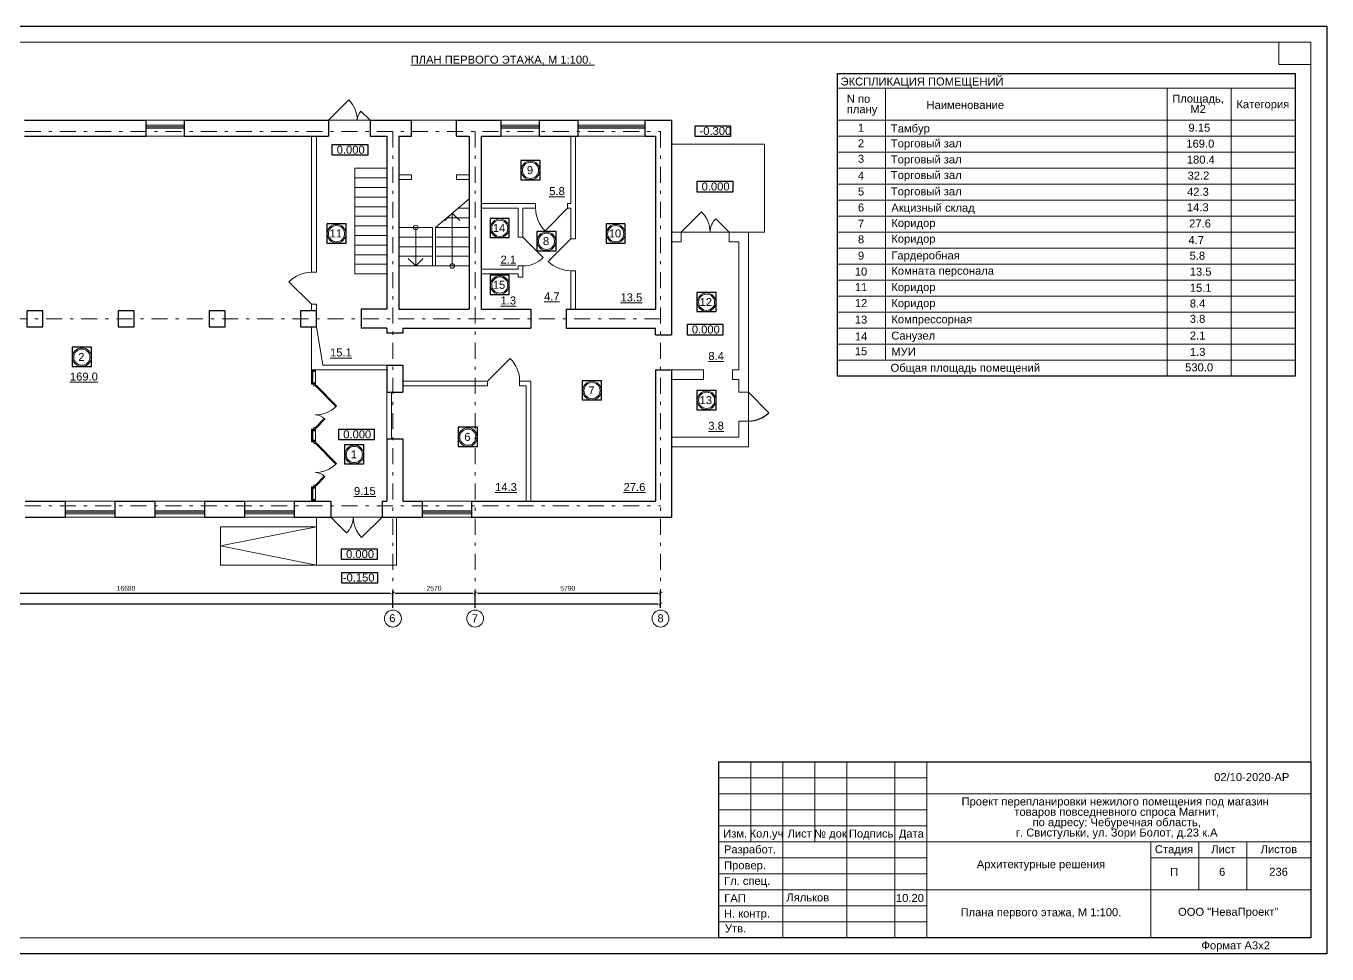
# Model space of a CAD drawing. Header units: metres. Extents: x 1642.4 to 1724.4, y -309.1 to -280.1.
# Drawn here: x 1683.78 to 1724.43, y -309.1 to -280.1 of the extents above; entities that cross this region are included whole.
import ezdxf
from ezdxf.enums import TextEntityAlignment as Align

# ---------------------------------------------------------------- set-up
doc = ezdxf.new("R2010")
doc.units = ezdxf.units.M
doc.header["$MEASUREMENT"] = 0
doc.linetypes.add('( Dashdot )', pattern=[1.001, 0.5, -0.25, 0.001, -0.25])
doc.layers.get('Defpoints').update_dxf_attribs({"lineweight": 0})
doc.layers.add('Level 50', color=7, linetype='Continuous', lineweight=0)
doc.layers.add('Level 63', color=7, linetype='Continuous', lineweight=0)
for name, color, linetype in [('YOLO_FRAME', 1, 'Continuous'), ('YOLO_STAMP', 1, 'Continuous'), ('YOLO_TABLE', 1, 'Continuous')]:
    doc.layers.add(name, color=color, linetype=linetype)
doc.styles.add('GOST 2.304', font='CS_Gost2304.shx')
doc.styles.get("Standard").update_dxf_attribs({"font": 'times.ttf'})
doc.styles.add('Style-Arial', font='arial.ttf')
doc.dimstyles.get("Standard").update_dxf_attribs({"dimtxt": 0.18, "dimasz": 0.18, "dimexe": 0.18, "dimexo": 0.0625, "dimgap": 0.09, "dimtad": 0, "dimtih": 1, "dimtoh": 1, "dimdec": 4, "dimzin": 0, "dimdsep": 46, "dimtxsty": 'Standard', "dimcen": 0.09, "dimadec": 0, "dimazin": 0, "dimtfac": 1, "dimtdec": 4, "dimtofl": 0, "dimtmove": 0, "dimatfit": 3, "dimfxl": 1, "dimtolj": 1, "dimtzin": 0, "dimarcsym": 0})

# ---------------------------------------------------------------- blocks, each defined once
blk = doc.blocks.new('_Oblique-1')
at = {"color": 0, "linetype": 'ByBlock', "lineweight": -2}
blk.add_line((0.5, 0.5), (-0.5, -0.5), dxfattribs=at)
blk = doc.blocks.new('*D1373')
at = {"color": 0, "linetype": 'Continuous', "lineweight": -2, "transparency": 16777216}
for p, q in [((1650.952, -298.282), (1650.952, -298.089)), ((1651.027, -298.164), (1703.527, -298.164)), ((1703.602, -298.282), (1703.602, -298.089))]:
    blk.add_line(p, q, dxfattribs=at)
at = {"layer": 'Defpoints', "color": 0, "linetype": 'Continuous', "lineweight": 0, "transparency": 16777216}
for p in [(1650.952, -298.357), (1703.602, -298.164), (1703.602, -298.357)]:
    blk.add_point(p, dxfattribs=at)
at = {"color": 0, "linetype": 'Continuous', "lineweight": -2, "transparency": 16777216, "xscale": 0.075, "yscale": 0.075, "zscale": 0.075, "rotation": 180}
blk.add_blockref('_Oblique-1', (1650.952, -298.164), dxfattribs=at)
at = {"color": 0, "linetype": 'Continuous', "lineweight": -2, "transparency": 16777216, "xscale": 0.075, "yscale": 0.075, "zscale": 0.075}
blk.add_blockref('_Oblique-1', (1703.602, -298.164), dxfattribs=at)
at = {"color": 0, "linetype": 'Continuous', "lineweight": 0, "transparency": 16777216, "insert": (1677.277, -298.012), "char_height": 0.15, "attachment_point": 5, "style": 'Style-Arial'}
blk.add_mtext('\\A1;52650', dxfattribs=at)
blk = doc.blocks.new('*D1377')
at = {"color": 0, "linetype": 'Continuous', "lineweight": -2, "transparency": 16777216}
for p, q in [((1678.562, -298.282), (1678.562, -297.752)), ((1678.637, -297.827), (1695.167, -297.827)), ((1695.242, -298.282), (1695.242, -297.752))]:
    blk.add_line(p, q, dxfattribs=at)
at = {"layer": 'Defpoints', "color": 0, "linetype": 'Continuous', "lineweight": 0, "transparency": 16777216}
for p in [(1695.242, -297.827), (1678.562, -298.357), (1695.242, -298.357)]:
    blk.add_point(p, dxfattribs=at)
at = {"color": 0, "linetype": 'Continuous', "lineweight": -2, "transparency": 16777216, "xscale": 0.075, "yscale": 0.075, "zscale": 0.075, "rotation": 180}
blk.add_blockref('_Oblique-1', (1678.562, -297.827), dxfattribs=at)
at = {"color": 0, "linetype": 'Continuous', "lineweight": -2, "transparency": 16777216, "xscale": 0.075, "yscale": 0.075, "zscale": 0.075}
blk.add_blockref('_Oblique-1', (1695.242, -297.827), dxfattribs=at)
at = {"color": 0, "linetype": 'Continuous', "lineweight": 0, "transparency": 16777216, "insert": (1686.902, -297.675), "char_height": 0.15, "attachment_point": 5, "style": 'Style-Arial'}
blk.add_mtext('\\A1;16680', dxfattribs=at)
blk = doc.blocks.new('*D1378')
at = {"color": 0, "linetype": 'Continuous', "lineweight": -2, "transparency": 16777216}
for p, q in [((1695.242, -298.282), (1695.242, -297.752)), ((1695.317, -297.827), (1697.737, -297.827)), ((1697.812, -298.282), (1697.812, -297.752))]:
    blk.add_line(p, q, dxfattribs=at)
at = {"layer": 'Defpoints', "color": 0, "linetype": 'Continuous', "lineweight": 0, "transparency": 16777216}
for p in [(1697.812, -297.827), (1695.242, -298.357), (1697.812, -298.357)]:
    blk.add_point(p, dxfattribs=at)
at = {"color": 0, "linetype": 'Continuous', "lineweight": -2, "transparency": 16777216, "xscale": 0.075, "yscale": 0.075, "zscale": 0.075, "rotation": 180}
blk.add_blockref('_Oblique-1', (1695.242, -297.827), dxfattribs=at)
at = {"color": 0, "linetype": 'Continuous', "lineweight": -2, "transparency": 16777216, "xscale": 0.075, "yscale": 0.075, "zscale": 0.075}
blk.add_blockref('_Oblique-1', (1697.812, -297.827), dxfattribs=at)
at = {"color": 0, "linetype": 'Continuous', "lineweight": 0, "transparency": 16777216, "insert": (1696.527, -297.675), "char_height": 0.15, "attachment_point": 5, "style": 'Style-Arial'}
blk.add_mtext('\\A1;2570', dxfattribs=at)
blk = doc.blocks.new('*D1379')
at = {"color": 0, "linetype": 'Continuous', "lineweight": -2, "transparency": 16777216}
for p, q in [((1697.812, -298.282), (1697.812, -297.752)), ((1697.887, -297.827), (1703.527, -297.827)), ((1703.602, -298.282), (1703.602, -297.752))]:
    blk.add_line(p, q, dxfattribs=at)
at = {"layer": 'Defpoints', "color": 0, "linetype": 'Continuous', "lineweight": 0, "transparency": 16777216}
for p in [(1703.602, -297.827), (1697.812, -298.357), (1703.602, -298.357)]:
    blk.add_point(p, dxfattribs=at)
at = {"color": 0, "linetype": 'Continuous', "lineweight": -2, "transparency": 16777216, "xscale": 0.075, "yscale": 0.075, "zscale": 0.075, "rotation": 180}
blk.add_blockref('_Oblique-1', (1697.812, -297.827), dxfattribs=at)
at = {"color": 0, "linetype": 'Continuous', "lineweight": -2, "transparency": 16777216, "xscale": 0.075, "yscale": 0.075, "zscale": 0.075}
blk.add_blockref('_Oblique-1', (1703.602, -297.827), dxfattribs=at)
at = {"color": 0, "linetype": 'Continuous', "lineweight": 0, "transparency": 16777216, "insert": (1700.707, -297.675), "char_height": 0.15, "attachment_point": 5, "style": 'Style-Arial'}
blk.add_mtext('\\A1;5790', dxfattribs=at)

msp = doc.modelspace()

# ---------------------------------------------------------------- linework, layer by layer
at = {"color": 7, "linetype": 'Continuous', "lineweight": 13}
for p, q in [((1709.13270444, -282.04202959), (1723.43369233, -282.04202959)), ((1709.13270444, -282.04202959), (1709.13270444, -291.04202959)), ((1710.63270444, -282.04202959), (1710.63270444, -290.54202959)), ((1719.43369233, -282.04202959), (1719.43369233, -291.04202959)), ((1721.43369233, -282.04202959), (1721.43369233, -291.04202959)), ((1723.43369233, -282.04202959), (1723.43369233, -291.04202959)), ((1693.22662755, -283.04901842), (1693.86302365, -282.41262232)), ((1694.52662755, -283.04901842), (1694.24378484, -282.76617571)), ((1709.13270444, -283.04202959), (1723.43369233, -283.04202959)), ((1692.70162755, -283.54901842), (1692.70162755, -287.79901842)), ((1692.85162755, -283.54901842), (1692.85162755, -287.79901842)), ((1700.80162755, -283.54901842), (1700.80162755, -285.64901842)), ((1700.95162755, -283.54901842), (1700.95162755, -286.74901842)), ((1694.05162755, -284.54901842), (1695.05162755, -284.54901842)), ((1694.05162755, -284.54901842), (1694.05162755, -287.84901842)), ((1695.43162755, -284.74901842), (1695.82662755, -284.74901842)), ((1695.43162755, -284.89901842), (1695.82662755, -284.89901842)), ((1695.82662755, -284.74901842), (1695.82662755, -284.89901842)), ((1697.22662755, -284.74901842), (1697.22662755, -284.89901842)), ((1697.22662755, -284.74901842), (1697.62162755, -284.74901842)), ((1697.22662755, -284.89901842), (1697.62162755, -284.89901842)), ((1698.00162755, -285.64901842), (1699.70162755, -285.64901842)), ((1699.70162755, -285.64901842), (1699.70162755, -285.79901842)), ((1700.70162755, -285.64901842), (1700.70162755, -285.79901842)), ((1700.70162755, -285.64901842), (1700.80162755, -285.64901842)), ((1698.00162755, -285.79901842), (1699.15162755, -285.79901842)), ((1699.15162755, -285.79901842), (1699.15162755, -286.69901842)), ((1699.30162755, -285.79901842), (1699.30162755, -286.69901842)), ((1699.30162755, -285.79901842), (1699.70162755, -285.79901842)), ((1700.70162755, -285.79901842), (1699.99452077, -286.5061252)), ((1700.70162755, -285.79901842), (1700.80162755, -285.79901842)), ((1700.80162755, -285.79901842), (1700.80162755, -286.74901842)), ((1704.25162755, -286.54901842), (1704.88913082, -285.91151515)), ((1705.75162755, -286.54901842), (1705.32847065, -286.12586152)), ((1704.25162755, -286.54901842), (1704.25162755, -286.84901842)), ((1705.75162755, -286.54901842), (1705.75162755, -286.84901842)), ((1699.15162755, -286.69901842), (1699.30162755, -286.69901842)), ((1699.30162755, -286.69901842), (1699.93802365, -287.33541452)), ((1700.80162755, -286.74901842), (1700.09452077, -287.4561252)), ((1700.80162755, -286.74901842), (1700.95162755, -286.74901842)), ((1704.25162755, -286.84901842), (1703.95162755, -286.84901842)), ((1706.05162755, -286.84901842), (1705.75162755, -286.84901842)), ((1692.70162755, -287.79901842), (1692.85162755, -287.79901842)), ((1698.00162755, -287.69901842), (1699.15162755, -287.69901842)), ((1699.15162755, -287.59901842), (1699.30162755, -287.59901842)), ((1699.15162755, -287.59901842), (1699.15162755, -287.69901842)), ((1699.30162755, -287.59901842), (1699.30162755, -287.94901842)), ((1700.80162755, -287.74901842), (1700.95162755, -287.74901842)), ((1700.80162755, -287.74901842), (1700.80162755, -288.94901842)), ((1700.95162755, -287.74901842), (1700.95162755, -288.94901842)), ((1692.70162755, -288.79901842), (1691.99452077, -288.09191164)), ((1694.05162755, -287.84901842), (1695.05162755, -287.84901842)), ((1698.00162755, -287.84901842), (1699.15162755, -287.84901842)), ((1699.15162755, -287.84901842), (1699.15162755, -287.94901842)), ((1699.15162755, -287.94901842), (1699.30162755, -287.94901842)), ((1692.70162755, -288.79901842), (1692.85162755, -288.79901842)), ((1692.70162755, -288.79901842), (1692.70162755, -288.99901842)), ((1692.85162755, -288.79901842), (1692.85162755, -288.99901842)), ((1692.69955849, -289.49901842), (1692.69955849, -290.84901842)), ((1692.85162755, -289.49901842), (1693.05162755, -290.69901842)), ((1698.20162755, -291.19901842), (1698.90873433, -290.49191164)), ((1709.13270444, -290.54202959), (1723.43369233, -290.54202959)), ((1695.05162755, -290.84901842), (1692.69955849, -290.84901842)), ((1692.81955849, -290.87401842), (1692.69955849, -290.87401842)), ((1695.05162755, -290.69901842), (1693.05162755, -290.69901842)), ((1704.95162755, -290.84901842), (1703.95162755, -290.84901842)), ((1704.95162755, -290.84901842), (1704.95162755, -291.14901842)), ((1706.05162755, -290.84901842), (1705.85162755, -290.84901842)), ((1705.85162755, -290.84901842), (1705.85162755, -291.14901842)), ((1709.13270444, -291.04202959), (1723.43369233, -291.04202959)), ((1692.81955849, -291.27401842), (1692.69955849, -291.27401842)), ((1695.55162755, -291.19901842), (1698.20162755, -291.19901842)), ((1695.55162755, -291.34901842), (1698.20162755, -291.34901842)), ((1698.20162755, -291.19901842), (1698.20162755, -291.34901842)), ((1699.20162755, -291.19901842), (1699.20162755, -291.34901842)), ((1699.20162755, -291.19901842), (1699.55162755, -291.19901842)), ((1699.20162755, -291.34901842), (1699.40162755, -291.34901842)), ((1699.40162755, -291.34901842), (1699.40162755, -294.94901842)), ((1699.55162755, -291.19901842), (1699.55162755, -294.94901842)), ((1704.95162755, -291.14901842), (1703.95162755, -291.14901842)), ((1706.05162755, -291.14901842), (1705.85162755, -291.14901842)), ((1695.05162755, -291.54901842), (1695.05162755, -292.99901842)), ((1695.20162755, -291.54901842), (1695.20162755, -292.99901842)), ((1706.35162755, -291.54901842), (1706.05162755, -291.54901842)), ((1706.35162755, -291.54901842), (1706.98802365, -292.18541452)), ((1706.35162755, -292.44901842), (1706.05162755, -292.44901842)), ((1692.81955849, -292.72401842), (1692.69955849, -292.72401842)), ((1692.81955849, -293.07401842), (1692.69955849, -293.07401842)), ((1706.05162755, -292.94901842), (1703.95162755, -292.94901842)), ((1706.35162755, -293.24901842), (1703.95162755, -293.24901842)), ((1692.81955849, -294.52401842), (1692.69955849, -294.52401842)), ((1692.81955849, -294.92401842), (1692.69955849, -294.92401842)), ((1693.30162755, -295.44901842), (1693.7966023, -295.94399317)), ((1694.90162755, -295.44901842), (1694.26523145, -296.08541452))]:
    msp.add_line(p, q, dxfattribs=at)
at = {"color": 7, "linetype": 'Continuous', "lineweight": 30}
for p, q in [((1683.72662755, -283.04901842), (1687.52662755, -283.04901842)), ((1687.52662755, -283.54901842), (1687.52662755, -283.04901842)), ((1688.72662755, -283.54901842), (1688.72662755, -283.04901842)), ((1688.72662755, -283.04901842), (1693.22662755, -283.04901842)), ((1693.22662755, -283.04901842), (1693.22662755, -283.54901842)), ((1694.52662755, -283.04901842), (1694.52662755, -283.54901842)), ((1694.52662755, -283.04901842), (1695.82662755, -283.04901842)), ((1695.82662755, -283.54901842), (1695.82662755, -283.04901842)), ((1697.22662755, -283.54901842), (1697.22662755, -283.04901842)), ((1697.22662755, -283.04901842), (1698.62662755, -283.04901842)), ((1698.62662755, -283.54901842), (1698.62662755, -283.04901842)), ((1699.82662755, -283.54901842), (1699.82662755, -283.04901842)), ((1699.82662755, -283.04901842), (1701.02662755, -283.04901842)), ((1701.02662755, -283.54901842), (1701.02662755, -283.04901842)), ((1703.12662755, -283.54901842), (1703.12662755, -283.04901842)), ((1703.12662755, -283.04901842), (1703.95162755, -283.04901842)), ((1703.95162755, -283.04901842), (1703.95162755, -289.74901842)), ((1683.72662755, -283.54901842), (1687.52662755, -283.54901842)), ((1688.72662755, -283.54901842), (1693.22662755, -283.54901842)), ((1694.52662755, -283.54901842), (1695.05162755, -283.54901842)), ((1695.05162755, -283.54901842), (1695.05162755, -288.94901842)), ((1695.43162755, -283.54901842), (1695.82662755, -283.54901842)), ((1695.43162755, -283.54901842), (1695.43162755, -288.94901842)), ((1697.22662755, -283.54901842), (1697.62162755, -283.54901842)), ((1697.62162755, -283.54901842), (1697.62162755, -288.94901842)), ((1698.00162755, -283.54901842), (1698.00162755, -288.94901842)), ((1698.00162755, -283.54901842), (1698.62662755, -283.54901842)), ((1699.82662755, -283.54901842), (1701.02662755, -283.54901842)), ((1703.12662755, -283.54901842), (1703.45162755, -283.54901842)), ((1703.45162755, -283.54901842), (1703.45162755, -288.94901842)), ((1694.25162755, -288.94901842), (1694.25162755, -289.54901842)), ((1695.05162755, -288.94901842), (1694.25162755, -288.94901842)), ((1695.43162755, -288.94901842), (1697.62162755, -288.94901842)), ((1698.00162755, -288.94901842), (1699.55162755, -288.94901842)), ((1699.55162755, -288.94901842), (1699.55162755, -289.54901842)), ((1700.65162755, -288.94901842), (1700.65162755, -289.54901842)), ((1700.65162755, -288.94901842), (1703.45162755, -288.94901842)), ((1695.05162755, -289.54901842), (1694.25162755, -289.54901842)), ((1695.05162755, -289.54901842), (1695.05162755, -289.69901842)), ((1695.55162755, -289.69901842), (1695.05162755, -289.69901842)), ((1695.55162755, -289.54901842), (1699.55162755, -289.54901842)), ((1695.55162755, -289.54901842), (1695.55162755, -289.69901842)), ((1700.65162755, -289.54901842), (1703.45162755, -289.54901842)), ((1703.45162755, -289.74901842), (1703.45162755, -289.54901842)), ((1703.45162755, -289.74901842), (1703.95162755, -289.74901842)), ((1695.05162755, -290.69901842), (1695.55162755, -290.69901842)), ((1695.05162755, -290.69901842), (1695.05162755, -291.54901842)), ((1695.55162755, -290.69901842), (1695.55162755, -291.54901842)), ((1703.45162755, -290.84901842), (1703.95162755, -290.84901842)), ((1703.45162755, -290.84901842), (1703.45162755, -294.94901842)), ((1703.95162755, -290.84901842), (1703.95162755, -295.44901842)), ((1695.05162755, -291.54901842), (1695.55162755, -291.54901842)), ((1695.05162755, -292.99901842), (1695.55162755, -292.99901842)), ((1695.05162755, -292.99901842), (1695.05162755, -294.94901842)), ((1695.55162755, -292.99901842), (1695.55162755, -294.94901842)), ((1683.75162755, -294.94901842), (1685.00162755, -294.94901842)), ((1685.00162755, -294.94901842), (1685.00162755, -295.44901842)), ((1686.55162755, -294.94901842), (1687.80162755, -294.94901842)), ((1686.55162755, -294.94901842), (1686.55162755, -295.44901842)), ((1687.80162755, -294.94901842), (1687.80162755, -295.44901842)), ((1689.35162755, -294.94901842), (1690.60162755, -294.94901842)), ((1689.35162755, -294.94901842), (1689.35162755, -295.44901842)), ((1690.60162755, -294.94901842), (1690.60162755, -295.44901842)), ((1692.15162755, -294.94901842), (1693.30162755, -294.94901842)), ((1692.15162755, -294.94901842), (1692.15162755, -295.44901842)), ((1693.30162755, -294.94901842), (1693.30162755, -295.44901842)), ((1694.90162755, -294.94901842), (1694.90162755, -295.44901842)), ((1694.90162755, -294.94901842), (1695.05162755, -294.94901842)), ((1695.55162755, -294.94901842), (1696.15162755, -294.94901842)), ((1696.15162755, -294.94901842), (1696.15162755, -295.44901842)), ((1697.70162755, -294.94901842), (1703.45162755, -294.94901842)), ((1697.70162755, -294.94901842), (1697.70162755, -295.44901842)), ((1683.75162755, -295.44901842), (1685.00162755, -295.44901842)), ((1686.55162755, -295.44901842), (1687.80162755, -295.44901842)), ((1689.35162755, -295.44901842), (1690.60162755, -295.44901842)), ((1692.15162755, -295.44901842), (1693.30162755, -295.44901842)), ((1694.90162755, -295.44901842), (1696.15162755, -295.44901842)), ((1697.70162755, -295.44901842), (1703.95162755, -295.44901842))]:
    msp.add_line(p, q, dxfattribs=at)
at = {"color": 7, "linetype": 'Continuous', "lineweight": 0}
for p, q in [((1687.52662755, -283.19901842), (1688.72662755, -283.19901842)), ((1687.52662755, -283.24901842), (1688.72662755, -283.24901842)), ((1687.52662755, -283.29901842), (1688.72662755, -283.29901842)), ((1693.22662755, -283.04901842), (1694.52662755, -283.04901842)), ((1695.82662755, -283.04901842), (1697.22662755, -283.04901842)), ((1698.62662755, -283.19901842), (1699.82662755, -283.19901842)), ((1698.62662755, -283.24901842), (1699.82662755, -283.24901842)), ((1698.62662755, -283.29901842), (1699.82662755, -283.29901842)), ((1701.02662755, -283.19901842), (1703.12662755, -283.19901842)), ((1701.02662755, -283.24901842), (1703.12662755, -283.24901842)), ((1701.02662755, -283.29901842), (1703.12662755, -283.29901842)), ((1709.13270444, -283.54202959), (1723.43369233, -283.54202959)), ((1709.13270444, -284.04202959), (1723.43369233, -284.04202959)), ((1709.13270444, -284.54202959), (1723.43369233, -284.54202959)), ((1694.05162755, -284.84901842), (1695.05162755, -284.84901842)), ((1694.05162755, -285.14901842), (1695.05162755, -285.14901842)), ((1709.13270444, -285.04202959), (1723.43369233, -285.04202959)), ((1694.05162755, -285.44901842), (1695.05162755, -285.44901842)), ((1694.05162755, -285.74901842), (1695.05162755, -285.74901842)), ((1696.57162755, -286.39901842), (1697.62162755, -285.49901842)), ((1709.13270444, -285.54202959), (1723.43369233, -285.54202959)), ((1694.05162755, -286.04901842), (1695.05162755, -286.04901842)), ((1696.86276396, -286.18288202), (1697.09662755, -285.94901842)), ((1696.92162755, -286.09901842), (1697.62162755, -286.09901842)), ((1697.09662755, -287.59901842), (1697.09662755, -285.94901842)), ((1697.33049115, -286.18288202), (1697.09662755, -285.94901842)), ((1697.27162755, -285.79901842), (1697.62162755, -285.79901842)), ((1709.13270444, -286.04202959), (1723.43369233, -286.04202959)), ((1694.05162755, -286.34901842), (1695.05162755, -286.34901842)), ((1695.43162755, -286.39901842), (1696.48162755, -286.39901842)), ((1695.95662755, -286.39901842), (1695.95662755, -287.59901842)), ((1696.48162755, -286.39901842), (1696.48162755, -287.59901842)), ((1696.57162755, -286.39901842), (1696.57162755, -287.59901842)), ((1696.57162755, -286.39901842), (1697.62162755, -286.39901842)), ((1709.13270444, -286.54202959), (1723.43369233, -286.54202959)), ((1694.05162755, -286.64901842), (1695.05162755, -286.64901842)), ((1694.05162755, -286.94901842), (1695.05162755, -286.94901842)), ((1695.43162755, -286.69901842), (1696.48162755, -286.69901842)), ((1695.43162755, -286.99901842), (1696.48162755, -286.99901842)), ((1696.57162755, -286.69901842), (1697.62162755, -286.69901842)), ((1696.57162755, -286.99901842), (1697.62162755, -286.99901842)), ((1699.15162755, -286.69901842), (1699.30162755, -286.69901842)), ((1694.05162755, -287.24901842), (1695.05162755, -287.24901842)), ((1695.43162755, -287.29901842), (1696.48162755, -287.29901842)), ((1695.72276396, -287.36515482), (1695.95662755, -287.59901842)), ((1696.19049115, -287.36515482), (1695.95662755, -287.59901842)), ((1696.57162755, -287.29901842), (1697.62162755, -287.29901842)), ((1709.13270444, -287.04202959), (1723.43369233, -287.04202959)), ((1694.05162755, -287.54901842), (1695.05162755, -287.54901842)), ((1695.43162755, -287.59901842), (1697.62162755, -287.59901842)), ((1709.13270444, -287.54202959), (1723.43369233, -287.54202959)), ((1709.13270444, -288.04202959), (1723.43369233, -288.04202959)), ((1709.13270444, -288.54202959), (1723.43369233, -288.54202959)), ((1709.13270444, -289.04202959), (1723.43369233, -289.04202959)), ((1709.13270444, -289.54202959), (1723.43369233, -289.54202959)), ((1709.13270444, -290.04202959), (1723.43369233, -290.04202959)), ((1709.13270444, -290.54202959), (1723.43369233, -290.54202959)), ((1709.13270444, -291.04202959), (1723.43369233, -291.04202959)), ((1706.35162755, -291.54901842), (1706.35162755, -292.44901842)), ((1685.00162755, -295.24901842), (1686.55162755, -295.24901842)), ((1685.00162755, -295.29901842), (1686.55162755, -295.29901842)), ((1685.00162755, -295.34901842), (1686.55162755, -295.34901842)), ((1687.80162755, -295.24901842), (1689.35162755, -295.24901842)), ((1687.80162755, -295.29901842), (1689.35162755, -295.29901842)), ((1687.80162755, -295.34901842), (1689.35162755, -295.34901842)), ((1690.60162755, -295.24901842), (1692.15162755, -295.24901842)), ((1690.60162755, -295.29901842), (1692.15162755, -295.29901842)), ((1690.60162755, -295.34901842), (1692.15162755, -295.34901842)), ((1696.15162755, -295.24901842), (1697.70162755, -295.24901842)), ((1696.15162755, -295.29901842), (1697.70162755, -295.29901842)), ((1696.15162755, -295.34901842), (1697.70162755, -295.34901842))]:
    msp.add_line(p, q, dxfattribs=at)
at = {"color": 1, "linetype": '( Dashdot )', "lineweight": 0}
for p, q in [((1647.43752077, -283.39901842), (1703.60162755, -283.39901842)), ((1695.24162755, -283.39901842), (1695.24162755, -298.35686315)), ((1697.81162755, -283.39901842), (1697.81162755, -298.35686315)), ((1703.60162755, -283.39901842), (1703.60162755, -298.35686315)), ((1703.60162755, -289.24901842), (1647.43752077, -289.24901842)), ((1647.43752077, -295.09901842), (1703.60162755, -295.09901842))]:
    msp.add_line(p, q, dxfattribs=at)
at = {"color": 7, "linetype": 'Continuous', "lineweight": 0, "flags": 128}
for points in [[(1687.52662755, -283.04901842), (1688.72662755, -283.04901842), (1688.72662755, -283.54901842), (1687.52662755, -283.54901842), (1687.52662755, -283.04901842)], [(1698.62662755, -283.04901842), (1699.82662755, -283.04901842), (1699.82662755, -283.54901842), (1698.62662755, -283.54901842), (1698.62662755, -283.04901842)], [(1701.02662755, -283.04901842), (1703.12662755, -283.04901842), (1703.12662755, -283.54901842), (1701.02662755, -283.54901842), (1701.02662755, -283.04901842)], [(1692.81955849, -290.84901842), (1692.81955849, -291.29901842), (1692.69955849, -291.29901842), (1692.69955849, -290.84901842), (1692.81955849, -290.84901842)], [(1692.70955849, -291.25901842), (1692.70955849, -290.88901842), (1692.73455849, -290.88901842), (1692.73455849, -291.25901842), (1692.70955849, -291.25901842)], [(1692.81955849, -293.09901842), (1692.81955849, -292.69901842), (1692.69955849, -292.69901842), (1692.69955849, -293.09901842), (1692.81955849, -293.09901842)], [(1692.70955849, -292.73901842), (1692.70955849, -293.05901842), (1692.73455849, -293.05901842), (1692.73455849, -292.73901842), (1692.70955849, -292.73901842)], [(1692.69955849, -294.49901842), (1692.81955849, -294.49901842), (1692.81955849, -294.94901842), (1692.69955849, -294.94901842), (1692.69955849, -294.49901842)], [(1692.70955849, -294.90901842), (1692.70955849, -294.53901842), (1692.73455849, -294.53901842), (1692.73455849, -294.90901842), (1692.70955849, -294.90901842)], [(1685.00162755, -294.94901842), (1686.55162755, -294.94901842), (1686.55162755, -295.44901842), (1685.00162755, -295.44901842), (1685.00162755, -294.94901842)], [(1687.80162755, -294.94901842), (1689.35162755, -294.94901842), (1689.35162755, -295.44901842), (1687.80162755, -295.44901842), (1687.80162755, -294.94901842)], [(1690.60162755, -294.94901842), (1692.15162755, -294.94901842), (1692.15162755, -295.44901842), (1690.60162755, -295.44901842), (1690.60162755, -294.94901842)], [(1696.15162755, -294.94901842), (1697.70162755, -294.94901842), (1697.70162755, -295.44901842), (1696.15162755, -295.44901842), (1696.15162755, -294.94901842)]]:
    msp.add_lwpolyline(points, close=True, dxfattribs=at)
at = {"color": 7, "linetype": 'Continuous', "lineweight": 13, "flags": 128}
for points in [[(1703.95162755, -286.54901842), (1703.95162755, -283.79901842), (1706.85162755, -283.79901842), (1706.85162755, -286.54901842), (1703.95162755, -286.54901842)], [(1692.70955849, -290.84901842), (1692.70955849, -290.89901842), (1692.69955849, -290.89901842), (1692.69955849, -290.84901842), (1692.70955849, -290.84901842)], [(1692.81955849, -290.84901842), (1692.81955849, -290.89901842), (1692.74955849, -290.89901842), (1692.74955849, -290.84901842), (1692.81955849, -290.84901842)], [(1692.70955849, -291.24901842), (1692.70955849, -291.29901842), (1692.69955849, -291.29901842), (1692.69955849, -291.24901842), (1692.70955849, -291.24901842)], [(1692.81955849, -291.24901842), (1692.81955849, -291.29901842), (1692.74955849, -291.29901842), (1692.74955849, -291.24901842), (1692.81955849, -291.24901842)], [(1692.76955849, -291.29901842), (1692.76955849, -291.34901842), (1692.81955849, -291.34901842), (1692.81955849, -291.29901842), (1692.76955849, -291.29901842)], [(1692.81955849, -291.34901842), (1693.46047902, -291.98993895), (1693.48169222, -291.96872575), (1692.84077169, -291.32780522), (1692.81955849, -291.34901842)], [(1692.70955849, -292.69901842), (1692.70955849, -292.74901842), (1692.69955849, -292.74901842), (1692.69955849, -292.69901842), (1692.70955849, -292.69901842)], [(1692.81955849, -292.69901842), (1692.81955849, -292.74901842), (1692.74955849, -292.74901842), (1692.74955849, -292.69901842), (1692.81955849, -292.69901842)], [(1692.76955849, -292.64901842), (1692.76955849, -292.69901842), (1692.81955849, -292.69901842), (1692.81955849, -292.64901842), (1692.76955849, -292.64901842)], [(1692.81955849, -292.64901842), (1693.09787677, -292.37070014), (1693.11908998, -292.39191334), (1692.84077169, -292.67023162), (1692.81955849, -292.64901842)], [(1692.70955849, -293.04901842), (1692.70955849, -293.09901842), (1692.69955849, -293.09901842), (1692.69955849, -293.04901842), (1692.70955849, -293.04901842)], [(1692.81955849, -293.04901842), (1692.81955849, -293.09901842), (1692.74955849, -293.09901842), (1692.74955849, -293.04901842), (1692.81955849, -293.04901842)], [(1692.76955849, -293.09901842), (1692.76955849, -293.14901842), (1692.81955849, -293.14901842), (1692.81955849, -293.09901842), (1692.76955849, -293.09901842)], [(1692.81955849, -293.14901842), (1693.46047902, -293.78993895), (1693.48169222, -293.76872575), (1692.84077169, -293.12780522), (1692.81955849, -293.14901842)], [(1692.81955849, -294.44901842), (1693.09787677, -294.17070014), (1693.11908998, -294.19191334), (1692.84077169, -294.47023162), (1692.81955849, -294.44901842)], [(1692.70955849, -294.49901842), (1692.70955849, -294.54901842), (1692.69955849, -294.54901842), (1692.69955849, -294.49901842), (1692.70955849, -294.49901842)], [(1692.81955849, -294.49901842), (1692.81955849, -294.54901842), (1692.74955849, -294.54901842), (1692.74955849, -294.49901842), (1692.81955849, -294.49901842)], [(1692.76955849, -294.44901842), (1692.76955849, -294.49901842), (1692.81955849, -294.49901842), (1692.81955849, -294.44901842), (1692.76955849, -294.44901842)], [(1692.70955849, -294.89901842), (1692.70955849, -294.94901842), (1692.69955849, -294.94901842), (1692.69955849, -294.89901842), (1692.70955849, -294.89901842)], [(1692.81955849, -294.89901842), (1692.81955849, -294.94901842), (1692.74955849, -294.94901842), (1692.74955849, -294.89901842), (1692.81955849, -294.89901842)]]:
    msp.add_lwpolyline(points, close=True, dxfattribs=at)
for points in [[(1706.35162755, -286.54901842), (1706.35162755, -291.54901842)], [(1706.05162755, -286.84901842), (1706.05162755, -290.84901842)], [(1692.73455849, -290.88901842), (1692.70955849, -290.88901842), (1692.70955849, -290.85901842), (1692.73455849, -290.85901842)], [(1692.73455849, -290.85901842), (1692.73455849, -290.84901842), (1692.74955849, -290.84901842), (1692.74955849, -290.89901842), (1692.73455849, -290.89901842), (1692.73455849, -290.88901842)], [(1692.73455849, -291.28901842), (1692.70955849, -291.28901842), (1692.70955849, -291.25901842), (1692.73455849, -291.25901842)], [(1692.73455849, -291.25901842), (1692.73455849, -291.24901842), (1692.74955849, -291.24901842), (1692.74955849, -291.29901842), (1692.73455849, -291.29901842), (1692.73455849, -291.28901842)], [(1706.05162755, -291.14901842), (1706.05162755, -291.54901842)], [(1692.73455849, -292.73901842), (1692.70955849, -292.73901842), (1692.70955849, -292.70901842), (1692.73455849, -292.70901842)], [(1692.73455849, -292.70901842), (1692.73455849, -292.69901842), (1692.74955849, -292.69901842), (1692.74955849, -292.74901842), (1692.73455849, -292.74901842), (1692.73455849, -292.73901842)], [(1706.05162755, -292.44901842), (1706.05162755, -292.94901842)], [(1706.35162755, -292.44901842), (1706.35162755, -293.24901842)], [(1692.73455849, -293.08901842), (1692.70955849, -293.08901842), (1692.70955849, -293.05901842), (1692.73455849, -293.05901842)], [(1692.73455849, -293.05901842), (1692.73455849, -293.04901842), (1692.74955849, -293.04901842), (1692.74955849, -293.09901842), (1692.73455849, -293.09901842), (1692.73455849, -293.08901842)], [(1692.73455849, -294.53901842), (1692.70955849, -294.53901842), (1692.70955849, -294.50901842), (1692.73455849, -294.50901842)], [(1692.73455849, -294.50901842), (1692.73455849, -294.49901842), (1692.74955849, -294.49901842), (1692.74955849, -294.54901842), (1692.73455849, -294.54901842), (1692.73455849, -294.53901842)], [(1692.73455849, -294.93901842), (1692.70955849, -294.93901842), (1692.70955849, -294.90901842), (1692.73455849, -294.90901842)], [(1692.73455849, -294.90901842), (1692.73455849, -294.89901842), (1692.74955849, -294.89901842), (1692.74955849, -294.94901842), (1692.73455849, -294.94901842), (1692.73455849, -294.93901842)], [(1692.85162755, -296.94901842), (1692.85162755, -295.44901842), (1692.85162755, -295.44901842), (1695.35162755, -295.44901842), (1695.35162755, -296.94901842)], [(1695.35162755, -296.94901842), (1689.85162755, -296.94901842), (1689.85162755, -295.74901842), (1692.85162755, -295.74901842)]]:
    msp.add_lwpolyline(points, dxfattribs=at)
at = {"color": 7, "linetype": 'Continuous', "lineweight": 30, "flags": 128}
for points in [[(1683.80162755, -288.99901842), (1683.80162755, -289.49901842), (1684.30162755, -289.49901842), (1684.30162755, -288.99901842), (1683.80162755, -288.99901842)], [(1686.65162755, -288.99901842), (1686.65162755, -289.49901842), (1687.15162755, -289.49901842), (1687.15162755, -288.99901842), (1686.65162755, -288.99901842)], [(1689.50162755, -288.99901842), (1689.50162755, -289.49901842), (1690.00162755, -289.49901842), (1690.00162755, -288.99901842), (1689.50162755, -288.99901842)], [(1692.35162755, -288.99901842), (1692.35162755, -289.49901842), (1692.85162755, -289.49901842), (1692.85162755, -288.99901842), (1692.35162755, -288.99901842)]]:
    msp.add_lwpolyline(points, close=True, dxfattribs=at)
at = {"color": 7, "linetype": 'Continuous', "lineweight": 0, "flags": 128}
msp.add_lwpolyline([(1692.85162755, -295.74901842), (1689.85162755, -296.34901842), (1692.85162755, -296.94901842)], dxfattribs=at)
at = {"color": 7, "linetype": 'Continuous', "lineweight": 13}
for centre, radius in [((1699.54151469, -284.61243029), 0.29061953), ((1699.54151469, -284.61243029), 0.25201344), ((1698.57981904, -286.42291413), 0.29061953), ((1698.57981904, -286.42291413), 0.25201344), ((1693.48087852, -286.59152362), 0.29061953), ((1693.48087852, -286.59152362), 0.25201344), ((1700.04174299, -286.83051032), 0.29061953), ((1700.04174299, -286.83051032), 0.25201344), ((1702.20437508, -286.59152362), 0.29061953), ((1702.20437508, -286.59152362), 0.25201344), ((1698.57981904, -288.1974214), 0.29061953), ((1698.57981904, -288.1974214), 0.25201344), ((1705.0437724, -288.73543287), 0.29061953), ((1705.0437724, -288.73543287), 0.25201344), ((1685.52277119, -290.45082408), 0.29061953), ((1685.52277119, -290.45082408), 0.25201344), ((1701.46314422, -291.49642939), 0.29061953), ((1701.46314422, -291.49642939), 0.25201344), ((1705.0437724, -291.79983545), 0.29061953), ((1705.0437724, -291.79983545), 0.25201344), ((1697.58375402, -292.94882853), 0.29061953), ((1697.58375402, -292.94882853), 0.25201344), ((1694.03599712, -293.49382534), 0.29061953), ((1694.03599712, -293.49382534), 0.25201344), ((1695.24162755, -298.6202186), 0.26335544), ((1697.81162755, -298.6202186), 0.26335544), ((1703.60162755, -298.6202186), 0.26335544)]:
    msp.add_circle(centre, radius, dxfattribs=at)
at = {"color": 7, "linetype": 'Continuous', "lineweight": 0}
for centre in [(1695.95662755, -286.39901842), (1697.09662755, -287.59901842)]:
    msp.add_circle(centre, 0.07198291, dxfattribs=at)
for centre, radius, start, end in [((1693.22662755, -283.04901842), 0.9, 0, 45), ((1694.52662755, -283.04901842), 0.4, 135, 180), ((1700.70162755, -285.79901842), 1, 180, 225), ((1704.25162755, -286.54901842), 0.90156577, 360, 45), ((1705.75162755, -286.54901842), 0.59843423, 135, 180), ((1699.30162755, -286.69901842), 0.9, 270, 315), ((1692.70162755, -288.79901842), 1, 90, 135), ((1700.80162755, -286.74901842), 1, 225, 270), ((1698.20162755, -291.19901842), 1, 0, 45), ((1693.30162755, -295.44901842), 0.7, 315, 0), ((1694.90162755, -295.44901842), 0.9, 180, 225)]:
    msp.add_arc(centre, radius, start, end, dxfattribs=at)
at = {"color": 7, "linetype": 'Continuous', "lineweight": 13}
for centre, radius, start, end in [((1692.81955849, -291.34901842), 0.90639851, 270, 315), ((1692.81955849, -292.64901842), 0.39360149, 45, 90), ((1692.81955849, -293.14901842), 0.90639851, 270, 315), ((1692.81955849, -294.44901842), 0.39360149, 45, 90)]:
    msp.add_arc(centre, radius, start, end, dxfattribs=at)
at = {"color": 7, "linetype": 'Continuous'}
msp.add_arc((1706.35162755, -291.54901842), 0.9, 270, 315, dxfattribs=at)
at = {"layer": 'Level 50', "color": 7, "linetype": 'Continuous', "lineweight": 0}
for p, q in [((1642.43070085, -280.10195569), (1724.43070085, -280.10195569)), ((1724.43070085, -280.10195569), (1724.43070085, -309.10195569)), ((1724.43070085, -309.10195569), (1642.43070085, -309.10195569))]:
    msp.add_line(p, q, dxfattribs=at)
at = {"layer": 'Level 50', "color": 7, "linetype": 'Continuous', "lineweight": 13}
for p, q in [((1644.43070085, -280.60195569), (1723.93070085, -280.60195569)), ((1722.93070085, -280.60195569), (1722.93070085, -281.30195569)), ((1723.93070085, -280.60195569), (1723.93070085, -308.60195569)), ((1722.93070085, -281.30195569), (1723.93070085, -281.30195569)), ((1643.99176679, -308.60195569), (1723.93070085, -308.60195569))]:
    msp.add_line(p, q, dxfattribs=at)
at = {"layer": 'Level 63', "color": 7, "linetype": 'Continuous', "lineweight": 13}
for p, q in [((1705.43070085, -303.10195569), (1723.93070085, -303.10195569)), ((1705.43070085, -303.10195569), (1705.43070085, -308.60195569)), ((1706.43070085, -303.10195569), (1706.43070085, -305.60195569)), ((1707.43070085, -303.10195569), (1707.43070085, -308.60195569)), ((1708.43070085, -303.10195569), (1708.43070085, -305.60195569)), ((1709.43070085, -303.10195569), (1709.43070085, -308.60195569)), ((1710.93070085, -303.10195569), (1710.93070085, -308.60195569)), ((1711.93070085, -303.10195569), (1711.93070085, -308.60195569)), ((1711.93070085, -304.10195569), (1723.93070085, -304.10195569)), ((1705.43070085, -305.10195569), (1711.93070085, -305.10195569)), ((1705.43070085, -305.60195569), (1723.93070085, -305.60195569)), ((1718.93070085, -305.60195569), (1718.93070085, -308.60195569)), ((1720.43070085, -305.60195569), (1720.43070085, -307.10195569)), ((1721.93070085, -305.60195569), (1721.93070085, -307.10195569)), ((1718.93070085, -306.10195569), (1723.93070085, -306.10195569)), ((1711.93070085, -307.10195569), (1723.93070085, -307.10195569))]:
    msp.add_line(p, q, dxfattribs=at)
at = {"layer": 'Level 63', "color": 7, "linetype": 'Continuous', "lineweight": 0}
for p, q in [((1705.43070085, -303.60195569), (1711.93070085, -303.60195569)), ((1705.43070085, -304.10195569), (1711.93070085, -304.10195569)), ((1705.43070085, -304.60195569), (1711.93070085, -304.60195569)), ((1705.43070085, -306.10195569), (1711.93070085, -306.10195569)), ((1705.43070085, -306.60195569), (1711.93070085, -306.60195569)), ((1705.43070085, -307.10195569), (1711.93070085, -307.10195569)), ((1705.43070085, -307.60195569), (1711.93070085, -307.60195569)), ((1705.43070085, -308.10195569), (1711.93070085, -308.10195569))]:
    msp.add_line(p, q, dxfattribs=at)
at = {"layer": 'YOLO_FRAME'}
msp.add_lwpolyline([(1642.43070085, -280.10195569), (1724.43070085, -280.10195569), (1724.43070085, -309.10195569), (1642.43070085, -309.10195569)], close=True, dxfattribs=at)
at = {"layer": 'YOLO_STAMP'}
msp.add_lwpolyline([(1705.43070085, -303.10195569), (1723.93070085, -303.10195569), (1723.93070085, -308.60195569), (1705.43070085, -308.60195569)], close=True, dxfattribs=at)
at = {"layer": 'YOLO_TABLE'}
for points in [[(1709.13270444, -281.58234412), (1723.43369233, -281.58234412), (1723.43369233, -291.04202959), (1709.13270444, -291.04202959)], [(1704.68364544, -283.2183561), (1705.79429963, -283.2183561), (1705.79429963, -283.55396668), (1704.68364544, -283.55396668), (1704.68364544, -283.2183561)], [(1693.34537924, -283.80651663), (1694.45603343, -283.80651663), (1694.45603343, -284.14212721), (1693.34537924, -284.14212721), (1693.34537924, -283.80651663)], [(1699.23783194, -284.90477475), (1699.83821086, -284.90477475), (1699.83821086, -284.30468641), (1699.23783194, -284.30468641)], [(1704.7495853, -284.95445422), (1705.86023949, -284.95445422), (1705.86023949, -285.29006479), (1704.7495853, -285.29006479), (1704.7495853, -284.95445422)], [(1698.27613629, -286.7152586), (1698.87651522, -286.7152586), (1698.87651522, -286.11517025), (1698.27613629, -286.11517025)], [(1693.17719577, -286.88386809), (1693.7775747, -286.88386809), (1693.7775747, -286.28377974), (1693.17719577, -286.28377974)], [(1699.73806024, -287.12285478), (1700.33843917, -287.12285478), (1700.33843917, -286.52276644), (1699.73806024, -286.52276644)], [(1701.90069232, -286.88386809), (1702.50107125, -286.88386809), (1702.50107125, -286.28377974), (1701.90069232, -286.28377974)], [(1698.27613629, -288.48976587), (1698.87651522, -288.48976587), (1698.87651522, -287.88967752), (1698.27613629, -287.88967752)], [(1704.74008964, -289.02777734), (1705.34046857, -289.02777734), (1705.34046857, -288.42768899), (1704.74008964, -288.42768899)], [(1704.44263882, -289.42337465), (1705.55329301, -289.42337465), (1705.55329301, -289.75898523), (1704.44263882, -289.75898523), (1704.44263882, -289.42337465)], [(1685.21908843, -290.74316854), (1685.81946736, -290.74316854), (1685.81946736, -290.1430802), (1685.21908843, -290.1430802)], [(1701.15946146, -291.78877385), (1701.75984039, -291.78877385), (1701.75984039, -291.18868551), (1701.15946146, -291.18868551)], [(1704.74008964, -292.09217992), (1705.34046857, -292.09217992), (1705.34046857, -291.49209157), (1704.74008964, -291.49209157)], [(1693.54936418, -292.70189347), (1694.66001838, -292.70189347), (1694.66001838, -293.03750405), (1693.54936418, -293.03750405), (1693.54936418, -292.70189347)], [(1697.28007127, -293.241173), (1697.8804502, -293.241173), (1697.8804502, -292.64108465), (1697.28007127, -292.64108465)], [(1693.73231436, -293.78616981), (1694.33269329, -293.78616981), (1694.33269329, -293.18608146), (1693.73231436, -293.18608146)], [(1693.63722588, -296.44282285), (1694.74788008, -296.44282285), (1694.74788008, -296.77843343), (1693.63722588, -296.77843343), (1693.63722588, -296.44282285)], [(1693.64939825, -297.17672359), (1694.76005245, -297.17672359), (1694.76005245, -297.51233417), (1693.64939825, -297.51233417), (1693.64939825, -297.17672359)]]:
    msp.add_lwpolyline(points, close=True, dxfattribs=at)

# ---------------------------------------------------------------- texts
at = {"color": 7, "linetype": 'Continuous', "lineweight": 13, "style": 'Style-Arial'}
for s, p in [('%%uПЛАН ПЕРВОГО ЭТАЖА, М 1:100. %%U', (1695.79793272, -281.02847035)), ('-0.300', (1704.82383776, -283.25467022)), ('9.15', (1720.10202448, -283.15367911)), ('169.0', (1720.03577815, -283.6528765)), ('0.000', (1693.48557156, -283.84283075)), ('180.4', (1720.05185836, -284.15207389)), ('9', (1699.42882181, -284.47968065)), ('32.2', (1720.07507445, -284.65025251)), ('0.000', (1704.88977762, -284.99076833)), ('42.3', (1720.05898344, -285.15785476)), ('14.3', (1720.05302194, -285.64278937)), ('27.6', (1720.12444676, -286.14708061)), ('11', (1693.26326391, -286.45877398)), ('14', (1698.36220444, -286.2901645)), ('10', (1701.98676047, -286.45877398)), ('8', (1699.92905011, -286.69776068)), ('4.7', (1720.10405308, -286.66461586)), ('5.8', (1720.13692779, -287.15286147)), ('13.5', (1720.14354183, -287.65205886)), ('15', (1698.36220444, -288.06467176)), ('15.1', (1720.14354183, -288.15760122)), ('12', (1704.82615779, -288.60268323)), ('8.4', (1720.14354183, -288.64782411)), ('0.000', (1704.58283114, -289.45968876)), ('3.8', (1720.14354183, -289.12728846)), ('2', (1685.41007831, -290.31807444)), ('Общая площадь помещений', (1710.79157222, -290.65650324)), ('530.0', (1719.99825219, -290.64439812)), ('7', (1701.35045134, -291.36367975)), ('13', (1704.82615779, -291.66708581)), ('0.000', (1693.6895565, -292.73820758)), ('6', (1697.47106114, -292.81607889)), ('1', (1693.92330424, -293.36107571)), ('0.000', (1693.7774182, -296.47913697)), ('-0.150', (1693.67689687, -297.21303771)), ('ООО "НеваПроект"', (1719.77740588, -307.65859096))]:
    msp.add_text(s, height=0.25, dxfattribs=at).set_placement(p, align=Align.TOP_LEFT)
at = {"color": 7, "lineweight": 13, "style": 'Style-Arial'}
msp.add_text('ЭКСПЛИКАЦИЯ ПОМЕЩЕНИЙ ', height=0.25, dxfattribs=at).set_placement((1711.82551544, -281.83631132), align=Align.MIDDLE_CENTER)
at = {"color": 7, "linetype": 'Continuous', "lineweight": 0, "style": 'Style-Arial'}
for s, p in [('1', (1709.87010223, -283.15512201)), ('2', (1709.87010223, -283.6441317)), ('3', (1709.87010223, -284.12526184)), ('4', (1709.87010223, -284.6488938)), ('5', (1709.87010223, -285.14912588)), ('6', (1709.87010223, -285.6473045)), ('7', (1709.87010223, -286.15387205)), ('8', (1709.87010223, -286.64187889)), ('9', (1709.87010223, -287.15379499)), ('10', (1709.87010223, -287.65056945)), ('11', (1709.87010223, -288.13641535)), ('12', (1709.87010223, -288.63539222)), ('13', (1709.87010223, -289.15187705)), ('14', (1709.87010223, -289.67765698)), ('2.1', (1720.3892225, -289.65136493)), ('15', (1709.87010223, -290.1390557)), ('1.3', (1720.3892225, -290.16104955))]:
    msp.add_text(s, height=0.25, dxfattribs=at).set_placement(p, align=Align.TOP_CENTER)
for s, p in [('Тамбур', (1710.80354352, -283.17639941)), ('Торговый зал', (1710.80354352, -283.64637618)), ('Торговый зал', (1710.80354352, -284.14637618)), ('Торговый зал', (1710.80354352, -284.63222208)), ('Торговый зал', (1710.80354352, -285.14295584)), ('Акцизный склад', (1710.81715952, -285.65528914)), ('Коридор', (1710.81715952, -286.13238106)), ('Коридор', (1710.81715952, -286.62226855)), ('Гардеробная', (1710.81715952, -287.1448812)), ('Комната персонала', (1710.81715952, -287.62353265)), ('Коридор', (1710.81715952, -288.13622934)), ('Коридор', (1710.81715952, -288.63653997)), ('Компрессорная', (1710.81715952, -289.14206216)), ('Санузел', (1710.81715952, -289.65174679)), ('МУИ', (1710.81715952, -290.15070121))]:
    msp.add_text(s, height=0.25, dxfattribs=at).set_placement(p, align=Align.TOP_LEFT)
at = {"color": 7, "linetype": 'Continuous', "lineweight": 30, "style": 'Style-Arial'}
for s, p in [('6', (1695.1257495, -298.48350545)), ('7', (1697.70763809, -298.48350545)), ('8', (1703.50873412, -298.48350545))]:
    msp.add_text(s, height=0.25, dxfattribs=at).set_placement(p, align=Align.TOP_LEFT)
at = {"color": 7, "linetype": 'Continuous', "lineweight": 13, "style": 'Style-Arial'}
msp.add_text('02/10-2020-АР', height=0.25, dxfattribs=at).set_placement((1722.07963954, -303.44834188), align=Align.TOP_CENTER)
at = {"color": 7, "lineweight": 13, "style": 'Style-Arial'}
msp.add_text('Ляльков', height=0.25, dxfattribs=at).set_placement((1707.53726823, -307.21069317), align=Align.TOP_LEFT)
at = {"color": 7, "linetype": 'Continuous', "lineweight": 13, "char_height": 0.25, "style": 'Style-Arial'}
for s, insert, attachment_point, line_spacing_factor in [('N по \\Pплану', (1709.4266601, -282.57694091), 4, 0.776524), ('Наименование', (1711.91624234, -282.57110448), 4, 0.6), ('\\L5.8', (1700.1270712, -285.13760032), 1, 0.6), ('\\L2.1', (1698.60463974, -287.27711804), 1, 0.6), ('\\L1.3', (1698.60463974, -288.5544534), 1, 0.6), ('\\L4.7', (1699.96599141, -288.42572638), 1, 0.6), ('\\L13.5', (1702.35420263, -288.45736979), 1, 0.6), ('\\L15.1', (1693.2767872, -290.17881618), 1, 0.6), ('\\L8.4', (1705.09906727, -290.29017299), 1, 0.6), ('\\L169.0', (1685.14868492, -290.93124366), 1, 0.6), ('\\L3.8', (1705.09906727, -292.46991174), 1, 0.6), ('\\L9.15', (1694.0244252, -294.50497037), 1, 0.6), ('\\L14.3', (1698.43443179, -294.38521561), 1, 0.6), ('\\L27.6', (1702.45264028, -294.38521561), 1, 0.6), ('Проект перепланировки нежилого помещения под магазин\\P товаров повседневного спроса Магнит,\\P по адресу: Чебуречная область,\\P г. Свистульки, ул. Зори Болот, д.23 к.А', (1717.81265207, -304.21076905), 2, 0.776524), ('Архитектурные решения', (1715.49308687, -306.33416667), 5, 0.6), ('Плана первого этажа, М 1:100.\\P', (1715.49308687, -307.83416667), 5, 0.6)]:
    msp.add_mtext(s, dxfattribs=dict(at, insert=insert, attachment_point=attachment_point, line_spacing_factor=line_spacing_factor))
at = {"color": 7, "linetype": 'Continuous', "lineweight": 0, "char_height": 0.25}
for s, insert, attachment_point, line_spacing_factor, style in [('Площадь,\\PМ2', (1720.40290345, -282.24536975), 2, 0.776524, 'Style-Arial'), ('Категория', (1722.42629505, -282.42059822), 2, 0.6, 'Style-Arial'), ('\\fArial|b0|i0|c204204|p39;П', (1719.65630689, -306.53524259), 5, 0.72, 'GOST 2.304'), ('{\\fArial|b0|i0|c204|p39;6}', (1721.15630689, -306.53524259), 5, 0.72, 'GOST 2.304'), ('{\\fArial|b0|i0|c204|p39;236}', (1722.91760601, -306.53524259), 5, 0.72, 'GOST 2.304')]:
    msp.add_mtext(s, dxfattribs=dict(at, insert=insert, attachment_point=attachment_point, line_spacing_factor=line_spacing_factor, style=style))
at = {"color": 7, "linetype": 'Continuous', "lineweight": 30, "insert": (1710.96199607, -307.22775262), "char_height": 0.25, "attachment_point": 1, "line_spacing_factor": 0.72, "style": 'GOST 2.304'}
msp.add_mtext('\\fArial|b0|i0|c204204|p39;10.20', dxfattribs=at)
at = {"layer": 'Level 63', "color": 7, "linetype": 'Continuous', "lineweight": 0, "style": 'Style-Arial'}
for s, p in [('Изм.', (1705.93774868, -305.33694569)), ('Кол.уч', (1706.91506882, -305.33694569)), ('Лист', (1707.95346649, -305.33694569)), ('№ док', (1708.9123678, -305.33694569)), ('Подпись', (1710.18636712, -305.33694569)), ('Дата', (1711.44184424, -305.33694569)), ('Разработ.', (1706.39964687, -305.832908)), ('Стадия', (1719.6491456, -305.82694569)), ('Лист', (1721.19346649, -305.82694569)), ('Листов', (1722.92695755, -305.82694569)), ('Провер.', (1706.24500971, -306.33063907)), ('Гл. спец.', (1706.31128278, -306.81786887)), ('ГАП', (1705.93189435, -307.35937235)), ('Н. контр.', (1706.30618188, -307.83694569)), ('Утв.', (1705.9502341, -308.30375559)), ('Формат А3х2', (1721.57806194, -308.83272655))]:
    msp.add_text(s, height=0.25, dxfattribs=at).set_placement(p, align=Align.MIDDLE_CENTER)

# ---------------------------------------------------------------- dimensions: what is measured, and where the dimension line sits
at = {"color": 5, "linetype": 'Continuous', "lineweight": 0}
for base, p1, p2, picture, middle in [((1695.24162755, -297.82687018), (1678.56162755, -298.35686315), (1695.24162755, -298.35686315), '*D1377', (1686.90162755, -297.67528424)), ((1697.81162755, -297.82687018), (1695.24162755, -298.35686315), (1697.81162755, -298.35686315), '*D1378', (1696.52662755, -297.67528424)), ((1703.60162755, -297.82687018), (1697.81162755, -298.35686315), (1703.60162755, -298.35686315), '*D1379', (1700.70662755, -297.67528424)), ((1703.6016275518, -298.1638984202), (1650.9516275518, -298.3568631505), (1703.6016275518, -298.3568631505), '*D1373', (1677.2766275518, -298.012312472))]:
    dim = msp.add_linear_dim(base=base, p1=p1, p2=p2, dimstyle='Standard', override={"dimtxt": 0.15, "dimasz": 0.075, "dimexe": 0.075, "dimexo": 0.075, "dimgap": 0.075, "dimtad": 1, "dimtih": 0, "dimtoh": 0, "dimlfac": 1000, "dimzin": 11, "dimtxsty": 'Style-Arial', "dimblk": '_Oblique-1', "dimtzin": 11}, dxfattribs=at)
    dim.commit()
    dim.dimension.update_dxf_attribs({"geometry": picture, "text_midpoint": middle})

doc.saveas('drawing.dxf')
